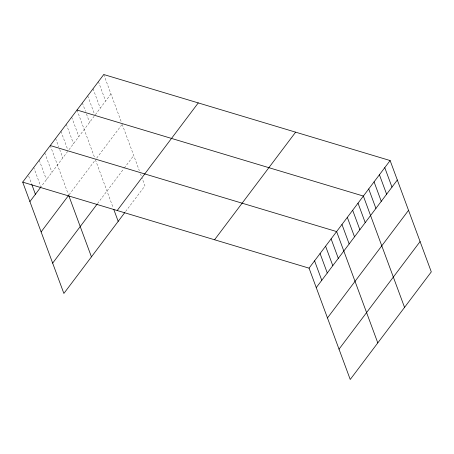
<?xml version="1.0" encoding="UTF-8"?>
<svg xmlns="http://www.w3.org/2000/svg" width="454" height="454" viewBox="0 0 454 454"><rect width="100%" height="100%" fill="white"/><g stroke="black" fill="none" stroke-linecap="round" stroke-linejoin="round"><path stroke-width="0.34" stroke-dasharray="2.27 1.7" d="M67.748 151.341L40.922 186.952L33.727 167.492M68.985 149.701L94.086 116.377M95.323 114.737L110.963 93.978M69.087 194.766L95.425 159.802L113.284 208.091M96.657 158.168L121.763 124.839M97.514 203.602L123.851 168.638M124.265 168.094L133.731 155.529M125.599 211.519L144.945 185.845L142.142 178.263M103.767 74.524L121.241 121.768M122.177 124.294L139.338 170.687M140.502 173.842L141.205 175.738M98.416 81.624L105.612 101.083M93.064 88.729L100.26 108.183M87.713 95.828L94.67 114.635M82.361 102.927L85.483 111.361M86.442 113.954L89.563 122.387M77.015 110.033L94.721 157.913M71.664 117.132L78.86 136.592M66.312 124.237L73.508 143.697M60.961 131.337L67.68 149.497M55.615 138.442L58.731 146.869M59.69 149.468L62.811 157.896M50.263 145.541L68.441 194.681M44.747 152.856L51.949 172.316M39.237 160.177L46.433 179.636M28.693 176.107L31.57 183.893"/><path stroke-width="0.68" d="M22.7 182.128L103.767 74.524L390.122 160.551L431.3 271.872L350.233 379.476L309.055 268.155L22.7 182.128L63.878 293.449L124.776 212.608M29.896 201.587L40.497 187.513M41.11 231.898L68.673 195.316M52.664 263.133L97.099 204.147M117.2 210.52L198.262 102.91M214.56 239.769L295.622 132.165M309.055 268.155L390.122 160.551M316.256 287.615L397.318 180.011M327.47 317.931L408.532 210.327M339.024 349.166L420.086 241.556M77.015 110.033L363.37 196.06L404.548 307.381M50.263 145.541L336.618 231.574L377.796 342.895M384.771 167.657L391.967 187.11M379.419 174.756L386.621 194.216M374.073 181.861L381.269 201.315M368.722 188.96L375.918 208.42M358.019 203.165L365.22 222.625M352.667 210.264L359.869 229.724M347.321 217.37L354.517 236.829M341.97 224.469L349.166 243.929M331.108 238.889L338.304 258.349M325.592 246.204L332.793 265.664M320.081 253.525L327.277 272.985M314.571 260.84L321.767 280.3M113.755 209.351L118.193 221.353M68.912 195.963L91.441 256.862M31.814 184.54L35.412 194.267"/></g></svg>
